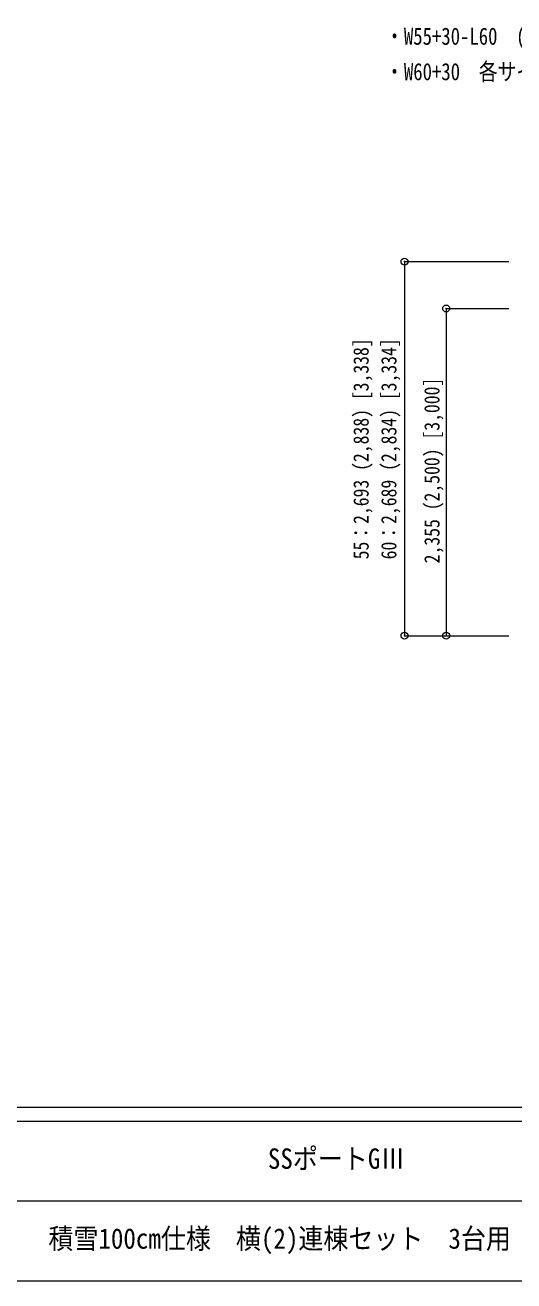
# Model space of a CAD drawing. Units: millimetres at full size, sheet at 1:50; details may follow other scales. Extents: x -14053 to 14053, y -9700 to 9700.
# Drawn here: x 40 to 3557, y -9700 to -663 of the extents above; entities that cross this region are included whole.
import ezdxf
from ezdxf.enums import TextEntityAlignment as Align

# ---------------------------------------------------------------- set-up
doc = ezdxf.new("R2010")
doc.units = ezdxf.units.MM
doc.header["$LTSCALE"] = 50
doc.header["$PDMODE"] = 32
doc.header["$PDSIZE"] = 50
for name, color, linetype, lineweight in [('0-7_ハッチ', 7, 'Continuous', 9), ('0-8_外構', 6, 'Continuous', 9), ('F-0_ﾚｲﾔ240', 7, 'Continuous', 9)]:
    doc.layers.add(name, color=color, linetype=linetype, lineweight=lineweight)
doc.styles.add('ＭＳ ゴシック', font='')
doc.styles.get('ＭＳ ゴシック').set_extended_font_data('MS Gothic')

msp = doc.modelspace()

# ---------------------------------------------------------------- linework, layer by layer
at = {"layer": '0-8_外構'}
for p, q in [((2769.9, -2364.92), (3519.9, -2364.92)), ((2769.9, -2364.92), (2769.9, -5057.54)), ((3069.9, -2702.54), (3519.9, -2702.54)), ((3069.9, -2702.54), (3069.9, -5057.54)), ((2769.9, -5057.54), (3369.9, -5057.54)), ((3069.9, -5057.54), (3519.9, -5057.54))]:
    msp.add_line(p, q, dxfattribs=at)
for p in [(2769.9, -2364.92), (3069.9, -2702.54), (2769.9, -5057.54), (3069.9, -5057.54)]:
    msp.add_point(p, dxfattribs=at)
at = {"layer": 'F-0_ﾚｲﾔ240', "color": 5, "lineweight": 5}
for p, q in [((-14053.43, -8450), (13346.57, -8450)), ((-14053.43, -8550), (8901.98, -8550)), ((-5748.03, -9125), (4501.97, -9125)), ((-14053.43, -9700), (13346.57, -9700))]:
    msp.add_line(p, q, dxfattribs=at)

# ---------------------------------------------------------------- texts
at = {"layer": '0-7_ハッチ', "style": 'ＭＳ ゴシック', "width": 0.8}
for s, p in [('・W55+30-L60\u3000(H2355/H2500/H3000)\u3000の場合', (2630.66, -841.63)), ('・W60+30\u3000各サイズ', (2630.66, -1096.88))]:
    msp.add_text(s, height=123.7, dxfattribs=at).set_placement(p, align=Align.BOTTOM_LEFT)
at = {"layer": '0-8_外構', "color": 7, "style": 'ＭＳ ゴシック', "width": 0.85}
for s, p in [('55：2,693 (2,838) [3,338]', (2544.9, -4507.48)), ('60：2,689 (2,834) [3,334]', (2744.9, -4507.48)), ('2,355 (2,500) [3,000]', (3054.9, -4536.29))]:
    msp.add_text(s, height=110, rotation=90, dxfattribs=at).set_placement(p, align=Align.BOTTOM_LEFT)
at = {"layer": 'F-0_ﾚｲﾔ240', "style": 'ＭＳ ゴシック', "width": 0.9}
for s, p in [('SSポートGⅢ', (1786.8, -8937.5)), ('積雪100㎝仕様\u3000横(2)連棟セット\u30003台用\u3000柱6本仕様', (207.89, -9512.5))]:
    msp.add_text(s, height=146.6, dxfattribs=at).set_placement(p, align=Align.BOTTOM_LEFT)

doc.saveas('drawing.dxf')
